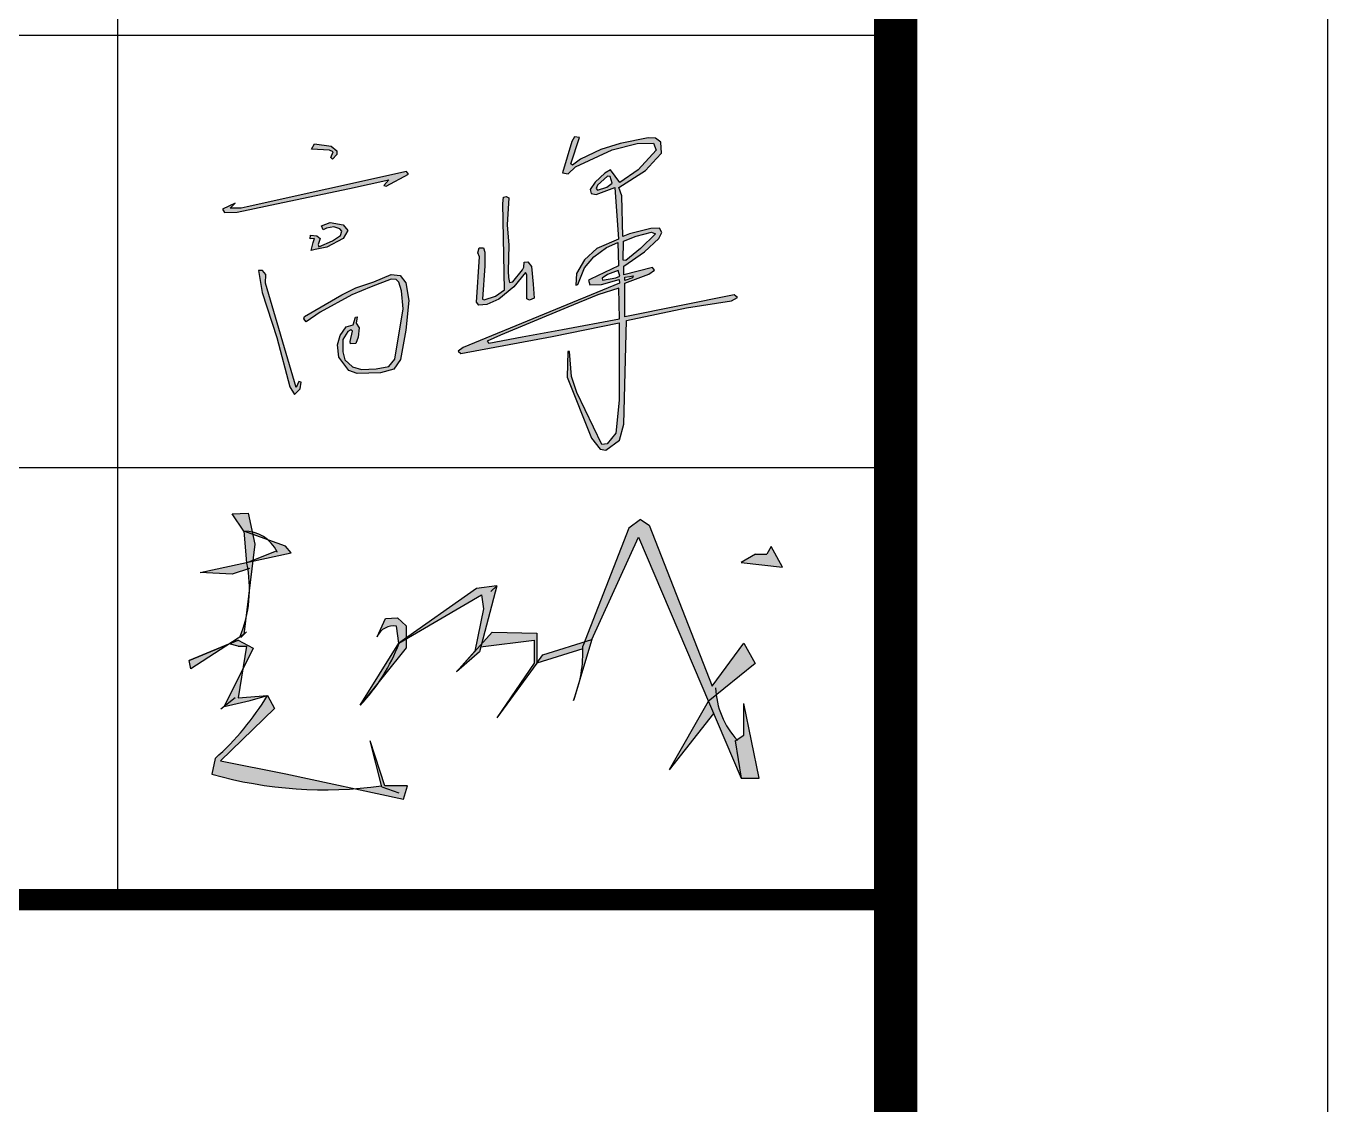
# Model space of a CAD drawing. Extents: x -21908402 to 2288787, y 79687 to 5079726.
# Drawn here: x 2257863 to 2263887, y 113266 to 118257 of the extents above; entities that cross this region are included whole.
import ezdxf

# ---------------------------------------------------------------- set-up
doc = ezdxf.new("R2010")
doc.units = 0
doc.header["$LTSCALE"] = 1000
doc.layers.get('0').update_dxf_attribs({"linetype": 'CONTINUOUS'})
doc.layers.add('PP-PM-TK', color=7, linetype='CONTINUOUS')
doc.layers.add('PUB_TITLE', color=4, linetype='CONTINUOUS')

# ---------------------------------------------------------------- blocks, each defined once
blk = doc.blocks.new('TKL')
h = blk.add_hatch(color=256)
h.paths.add_polyline_path([(2306364.7, 467922.8), (2306361.9, 468064), (2306264.3, 468033.6), (2306125.1, 467976.1), (2305951.1, 467904.1), (2305813.2, 467847.2), (2305752.2, 467818.6), (2305760.5, 467809.5), (2305914.4, 467838.2), (2306100.9, 467872.9)], flags=16)
h.paths.add_polyline_path([(2306388.5, 468099.2), (2306389.7, 468114.5), (2306412.6, 468118), (2306427.1, 468120.3), (2306424.4, 468112.1)], flags=16)
h.paths.add_polyline_path([(2306365.5, 468119.5), (2306358.7, 468145.6), (2306309.7, 468126.9), (2306283.9, 468109.5), (2306285.8, 468100.2), (2306347.4, 468111.8)], flags=16)
h.paths.add_polyline_path([(2306380.8, 468193.2), (2306383.5, 468281), (2306441.6, 468304.1), (2306513.3, 468322.9), (2306530.6, 468315), (2306462.5, 468247), (2306393.4, 468192.1)], flags=16)
h.paths.add_polyline_path([(2306306.6, 468531.5), (2306331.3, 468550.2), (2306321.4, 468580.5), (2306309.3, 468582.8), (2306262.3, 468541.1), (2306256.7, 468525.6), (2306263.4, 468518.1)], flags=16)
h.paths.add_polyline_path([(2306138.8, 468639.2), (2306179.7, 468760.7), (2306156.6, 468764.1), (2306143.8, 468741.9), (2306101, 468597.4), (2306126.7, 468592.3), (2306160.9, 468624.8), (2306331.2, 468703.4), (2306445.8, 468733.3), (2306522, 468734.2), (2306534.8, 468701.7), (2306451, 468611.1), (2306366.2, 468553.4), (2306323, 468611.1), (2306296.3, 468595.9), (2306251.9, 468554.6), (2306229.4, 468520.8), (2306233.9, 468501.2), (2306256.5, 468496.7), (2306343.7, 468529.8), (2306359.8, 468291.2), (2306260.2, 468247), (2306202.1, 468194.6), (2306165.8, 468131.9), (2306163.1, 468077.2), (2306171.6, 468080.8), (2306203.2, 468158.3), (2306246.4, 468208.8), (2306304.4, 468251.5), (2306357.2, 468275.9), (2306359.8, 468167.7), (2306230.1, 468105.1), (2306220.6, 468100.5), (2306228, 468079.3), (2306281.8, 468080.3), (2306362.4, 468104.5), (2306364, 468086.6), (2306016.7, 467944), (2305640.6, 467789.5), (2305618.6, 467772), (2305629.7, 467762.4), (2306052.9, 467840.9), (2306363.3, 467903.9), (2306362.3, 467547), (2306352.2, 467438.2), (2306347.9, 467392.6), (2306306.9, 467344.1), (2306282.1, 467340.5), (2306167.5, 467581.1), (2306141.9, 467655.8), (2306133.1, 467771.1), (2306126, 467770.3), (2306121.8, 467651.8), (2306234.8, 467370.2), (2306275.3, 467318.9), (2306301, 467313.7), (2306364.5, 467360.6), (2306384.4, 467434.3), (2306397.6, 467914.1), (2306674.9, 467973.6), (2306882.3, 468004.6), (2306910, 468021), (2306895.8, 468033.4), (2306389.1, 467931), (2306389.9, 468086.4), (2306500.4, 468129.2), (2306526.2, 468147.8), (2306516.9, 468160), (2306384.9, 468126.3), (2306384.4, 468166.4), (2306480.3, 468231.5), (2306545.8, 468293.5), (2306560.5, 468322.1), (2306549.7, 468341.1), (2306509.6, 468339.7), (2306411.3, 468315.7), (2306380.1, 468302.6), (2306374.7, 468491.8), (2306362, 468529.9), (2306484.2, 468607.8), (2306536.5, 468663.5), (2306559.6, 468688), (2306555.1, 468738.7), (2306531.6, 468757.6), (2306497.9, 468760), (2306368.3, 468733.1), (2306278.1, 468705.1), (2306184.3, 468661.2), (2306146.6, 468632.8)])
h.paths.add_polyline_path([(2305840.9, 468487.5), (2305852.7, 468482.2), (2305844.4, 468356.2), (2305852, 468263.3), (2305849.5, 468143.3), (2305850.3, 468112.9), (2305855.1, 468090.8), (2305870.6, 468092.8), (2305915.1, 468148.5), (2305922.6, 468161.7), (2305923.3, 468184.8), (2305940.5, 468186), (2305956.8, 468164.8), (2305964.8, 468083), (2305970.2, 468017.7), (2305947.8, 468008.8), (2305935.1, 468015.3), (2305936.2, 468126.3), (2305928.9, 468136), (2305875.6, 468070), (2305806, 468012.8), (2305750.7, 467988.9), (2305713.6, 467985.4), (2305702.8, 467998.6), (2305717.1, 468209.2), (2305709.8, 468228.1), (2305715.2, 468250.5), (2305734.5, 468249.8), (2305742.2, 468230.5), (2305740.7, 468167.5), (2305730.2, 468013.6), (2305738, 468010.5), (2305790.5, 468026.3), (2305832.2, 468056.4), (2305824.2, 468455.1), (2305828.4, 468485.1)], flags=17)
h.paths.add_polyline_path([(2304904, 467922.7), (2304906.3, 467933.1), (2305079.5, 468033.8), (2305144.2, 468065.2), (2305227.1, 468093.1), (2305307.4, 468127.4), (2305350.1, 468122.7), (2305375.9, 468088.1), (2305390.3, 468006.9), (2305376, 467869.8), (2305351.3, 467734.6), (2305320.9, 467688.4), (2305259.2, 467671.7), (2305150.9, 467669.2), (2305112.1, 467683.4), (2305065.9, 467745), (2305060, 467801.4), (2305071.7, 467845.5), (2305099.6, 467885), (2305132.9, 467894.7), (2305142.9, 467930.5), (2305151.2, 467931.8), (2305146.7, 467901.4), (2305160.4, 467879.7), (2305155.4, 467836.5), (2305144.2, 467808.6), (2305120.4, 467805.7), (2305117.9, 467816.9), (2305128.7, 467864.8), (2305121.2, 467871.8), (2305107.1, 467863.9), (2305085, 467826.9), (2305084.2, 467769.6), (2305094.2, 467731.8), (2305128.7, 467700.5), (2305170.8, 467687.2), (2305237.9, 467690.6), (2305297.5, 467701.8), (2305324.5, 467735.1), (2305363.1, 467967.6), (2305355.6, 468051.6), (2305343.8, 468091.7), (2305331, 468104.5), (2305308.3, 468105.2), (2305215.9, 468070.8), (2305125.3, 468033), (2304979.9, 467953.6), (2304914.2, 467908)])
h.paths.add_polyline_path([(2304711.9, 468145.4), (2304693.7, 468145.7), (2304711.4, 468044.1), (2304778.4, 467835.5), (2304839.1, 467608), (2304861.2, 467572.7), (2304886.5, 467598.6), (2304892.3, 467628.4), (2304880.7, 467632.7), (2304868.1, 467604.9), (2304726.1, 468086.5), (2304728.6, 468127.3)])
h.paths.add_polyline_path([(2304992.7, 468334.2), (2304985.9, 468352.4), (2305026, 468367.2), (2305086.2, 468356.7), (2305107.4, 468330.3), (2305086.2, 468294.4), (2305010.2, 468254.3), (2304956.3, 468242.7), (2304938.2, 468238.8), (2304947.8, 468274.8), (2304953, 468294.4), (2304933.6, 468292.6), (2304935.3, 468309.2), (2304964.4, 468305.6), (2304978.9, 468294.4), (2304970, 468265.7), (2304973, 468255.5), (2305036.9, 468282.7), (2305074.1, 468307.7), (2305080.2, 468327.6), (2305070.1, 468338.3), (2305043.1, 468347.2), (2305008.7, 468341.3)])
h.paths.add_polyline_path([(2304563.4, 468433.3), (2304586.2, 468457), (2304527.9, 468429.9), (2304536.6, 468413.4), (2304594.9, 468415.3), (2304806.8, 468460), (2305115.2, 468525), (2305297.1, 468565.2), (2305274.2, 468539.5), (2305284.2, 468536.2), (2305388.7, 468591.9), (2305379.1, 468604.3), (2304641.3, 468440), (2304613.8, 468433.8)])
h.paths.add_polyline_path([(2304939.5, 468706.8), (2304952.7, 468731.3), (2305030.1, 468721.2), (2305056.8, 468700), (2305055.9, 468682.7), (2305036.2, 468660.6), (2305029.1, 468668.7), (2305040.3, 468694.6), (2305023.1, 468702.2)])
h = blk.add_hatch(color=7)
h.paths.add_polyline_path([(2304665.3, 466935.5), (2304667.6, 466925), (2304736.4, 466900.2, 0.116266)])
h.paths.add_polyline_path([(2304665.3, 466935.5, 0.057627), (2304625.9, 466940.1), (2304667.6, 466925)])
h.paths.add_polyline_path([(2304646.1, 467023.1), (2304572.7, 467019.9), (2304625.9, 466940.1, -0.057627), (2304665.3, 466935.5)])
h.paths.add_polyline_path([(2304667.6, 466925), (2304625.9, 466940.1), (2304639, 466795.1), (2304646.6, 466796.8), (2304668.5, 466805.5), (2304677.7, 466879.2)])
h.paths.add_polyline_path([(2304668, 466801.4), (2304646.6, 466796.8), (2304639.2, 466793.8), (2304639, 466795.1), (2304424.4, 466748.7), (2304572.7, 466740.6), (2304645.4, 466764.8, -0.038196), (2304652.5, 466675.8)])
h = blk.add_hatch(color=7)
h.paths.add_polyline_path([(2307066.4, 466868.3), (2307046.5, 466833.7), (2306993.3, 466833.7), (2306928, 466794.8), (2307118.3, 466773.2)])
h.paths.add_polyline_path([(2306992.9, 466328), (2306940.1, 466421.4), (2306793.8, 466221.9), (2306501.2, 466966.7), (2306461.3, 466993.3), (2306408.1, 466953.4), (2306203, 466427.9), (2306237.2, 466438.5), (2306452.2, 466911.5), (2306775.6, 466151.6)])
h.paths.add_polyline_path([(2306940.1, 466142.1), (2306940.1, 465995.8), (2306900.2, 465969.2), (2306926.8, 465796.3), (2307010.2, 465796.3)])
h.paths.add_polyline_path([(2306799.3, 466095.8), (2306775.6, 466151.6), (2306594.3, 465836.2)])
for points in [[(2304818.7, 466870.4), (2304736.4, 466900.2, -0.103849), (2304780.5, 466844.5), (2304772.2, 466847), (2304668.5, 466805.5), (2304668, 466801.4), (2304844.6, 466839.6)], [(2304652.5, 466675.8), (2304634.3, 466529.5, 0.063244)], [(2306182.6, 466259), (2306151.5, 466156.9, 0.044667)], [(2304820.6, 465817.6), (2304518.6, 465876.7), (2304767.7, 466119.4), (2304736.1, 466179.7), (2304736, 466179.7, -0.075391), (2304493.6, 465888.6), (2304477.5, 465815.8, 0.088195), (2305139.9, 465748.4)], [(2306811.8, 466181), (2306775.6, 466151.6), (2306926.8, 465796.3), (2306900.2, 465969.2), (2306907.7, 465974.2, -0.153082)]]:
    blk.add_hatch(color=7).paths.add_polyline_path(points)
h = blk.add_hatch(color=7)
h.paths.add_polyline_path([(2305337.4, 466539.4), (2305281.4, 466536.3), (2305245.9, 466456.7, -0.339667), (2305333.1, 466499.6), (2305344.1, 466421.4), (2305377.9, 466445.2), (2305377.9, 466502)])
h.paths.add_polyline_path([(2305377.9, 466399.4), (2305377.9, 466441.2), (2305344.6, 466421.7, -0.059149), (2305254.4, 466246)])
h.paths.add_polyline_path([(2305344.6, 466421.7), (2305344.1, 466421.4), (2305164.9, 466134.8), (2305254.4, 466246, 0.059149)])
h.paths.add_polyline_path([(2305796.3, 466687.4), (2305703.2, 466674.1), (2305377.9, 466445.2), (2305377.9, 466441.2), (2305726.6, 466645.1), (2305735.9, 466579.8), (2305695.4, 466383.8), (2305726, 466418)])
h.paths.add_polyline_path([(2305716.5, 466381.5), (2305726, 466418), (2305610.1, 466288.4)])
h = blk.add_hatch(color=7)
h.paths.add_polyline_path([(2304634.3, 466529.5, -0.036058), (2304607.7, 466449.5), (2304625.9, 466461.3)])
h.paths.add_polyline_path([(2304559.1, 466418.1), (2304373.2, 466341.6), (2304380.9, 466303)])
h.paths.add_polyline_path([(2304599.3, 466434.7), (2304559.1, 466418.1), (2304599.3, 466408.1), (2304639.2, 466408.1), (2304621.7, 466303.1), (2304668.9, 466398.8)])
h = blk.add_hatch(color=7)
h.paths.add_polyline_path([(2305981.9, 466467.8), (2305774.7, 466472.4), (2305726, 466418), (2305722.4, 466404.2), (2305969.2, 466434.7), (2305969.2, 466328.3), (2305796.3, 466075.6), (2305982.5, 466328.3)])
h.paths.add_polyline_path([(2306195.1, 466394.7, -0.057111), (2306182.6, 466259), (2306237.2, 466438.5), (2306009.1, 466368.2), (2305982.5, 466328.3)])
h = blk.add_hatch(color=7)
h.paths.add_polyline_path([(2304736, 466179.7), (2304599.3, 466168.7), (2304621.7, 466303.1), (2304535.3, 466128.1), (2304655.6, 466156.7)])
h.paths.add_polyline_path([(2305263, 465761.6, -0.016275), (2305139.9, 465748.4), (2305365.4, 465699.4), (2305384.1, 465761.6), (2305278.3, 465761.6), (2305211.1, 465969.2)])
for p, q in [((2306138.8, 468639.2), (2306179.7, 468760.7)), ((2306156.6, 468764.1), (2306143.8, 468741.9)), ((2306179.7, 468760.7), (2306156.6, 468764.1)), ((2306497.9, 468760), (2306368.3, 468733.1)), ((2306531.6, 468757.6), (2306497.9, 468760)), ((2306555.1, 468738.7), (2306531.6, 468757.6)), ((2304939.5, 468706.8), (2304952.7, 468731.3)), ((2305023.1, 468702.2), (2304939.5, 468706.8)), ((2304952.7, 468731.3), (2305030.1, 468721.2)), ((2305040.3, 468694.6), (2305023.1, 468702.2)), ((2305029.1, 468668.7), (2305040.3, 468694.6)), ((2305030.1, 468721.2), (2305056.8, 468700)), ((2305056.8, 468700), (2305055.9, 468682.7)), ((2306143.8, 468741.9), (2306101, 468597.4)), ((2306160.9, 468624.8), (2306331.2, 468703.4)), ((2306278.1, 468705.1), (2306184.3, 468661.2)), ((2306368.3, 468733.1), (2306278.1, 468705.1)), ((2306331.2, 468703.4), (2306445.8, 468733.3)), ((2306445.8, 468733.3), (2306522, 468734.2)), ((2306534.8, 468701.7), (2306451, 468611.1)), ((2306522, 468734.2), (2306534.8, 468701.7)), ((2306536.5, 468663.5), (2306559.6, 468688)), ((2306559.6, 468688), (2306555.1, 468738.7)), ((2305036.2, 468660.6), (2305029.1, 468668.7)), ((2305055.9, 468682.7), (2305036.2, 468660.6)), ((2305036.2, 468660.6), (2305036.2, 468660.6)), ((2306146.6, 468632.8), (2306138.8, 468639.2)), ((2306184.3, 468661.2), (2306146.6, 468632.8)), ((2306484.2, 468607.8), (2306536.5, 468663.5)), ((2305379.1, 468604.3), (2304641.3, 468440)), ((2305284.2, 468536.2), (2305388.7, 468591.9)), ((2305388.7, 468591.9), (2305379.1, 468604.3)), ((2306101, 468597.4), (2306126.7, 468592.3)), ((2306126.7, 468592.3), (2306160.9, 468624.8)), ((2306296.3, 468595.9), (2306251.9, 468554.6)), ((2306309.3, 468582.8), (2306262.3, 468541.1)), ((2306323, 468611.1), (2306296.3, 468595.9)), ((2306321.4, 468580.5), (2306309.3, 468582.8)), ((2306331.3, 468550.2), (2306321.4, 468580.5)), ((2306366.2, 468553.4), (2306323, 468611.1)), ((2306362, 468529.9), (2306484.2, 468607.8)), ((2306451, 468611.1), (2306366.2, 468553.4)), ((2304806.8, 468460), (2305115.2, 468525)), ((2305115.2, 468525), (2305297.1, 468565.2)), ((2305297.1, 468565.2), (2305274.2, 468539.5)), ((2305274.2, 468539.5), (2305284.2, 468536.2)), ((2305297.1, 468565.2), (2305297.1, 468565.2)), ((2306251.9, 468554.6), (2306229.4, 468520.8)), ((2306229.4, 468520.8), (2306233.9, 468501.2)), ((2306256.5, 468496.7), (2306343.7, 468529.8)), ((2306262.3, 468541.1), (2306256.7, 468525.6)), ((2306256.7, 468525.6), (2306263.4, 468518.1)), ((2306263.4, 468518.1), (2306306.6, 468531.5)), ((2306306.6, 468531.5), (2306331.3, 468550.2)), ((2306343.7, 468529.8), (2306359.8, 468291.2)), ((2306374.7, 468491.8), (2306362, 468529.9)), ((2304586.2, 468457), (2304527.9, 468429.9)), ((2304563.4, 468433.3), (2304586.2, 468457)), ((2304594.9, 468415.3), (2304806.8, 468460)), ((2305824.2, 468455.1), (2305828.4, 468485.1)), ((2305832.2, 468056.4), (2305824.2, 468455.1)), ((2305828.4, 468485.1), (2305840.9, 468487.5)), ((2305840.9, 468487.5), (2305852.7, 468482.2)), ((2305852.7, 468482.2), (2305844.4, 468356.2)), ((2306233.9, 468501.2), (2306256.5, 468496.7)), ((2306380.1, 468302.6), (2306374.7, 468491.8)), ((2304527.9, 468429.9), (2304536.6, 468413.4)), ((2304536.6, 468413.4), (2304594.9, 468415.3)), ((2304613.8, 468433.8), (2304563.4, 468433.3)), ((2304641.3, 468440), (2304613.8, 468433.8)), ((2304985.9, 468352.4), (2305026, 468367.2)), ((2304992.7, 468334.2), (2304985.9, 468352.4)), ((2305008.7, 468341.3), (2304992.7, 468334.2)), ((2305043.1, 468347.2), (2305008.7, 468341.3)), ((2305026, 468367.2), (2305086.2, 468356.7)), ((2305070.1, 468338.3), (2305043.1, 468347.2)), ((2305080.2, 468327.6), (2305070.1, 468338.3)), ((2305074.1, 468307.7), (2305080.2, 468327.6)), ((2305086.2, 468356.7), (2305107.4, 468330.3)), ((2305107.4, 468330.3), (2305086.2, 468294.4)), ((2305844.4, 468356.2), (2305852, 468263.3)), ((2306509.6, 468339.7), (2306411.3, 468315.7)), ((2306549.7, 468341.1), (2306509.6, 468339.7)), ((2306560.5, 468322.1), (2306549.7, 468341.1)), ((2304933.6, 468292.6), (2304935.3, 468309.2)), ((2304953, 468294.4), (2304933.6, 468292.6)), ((2304935.3, 468309.2), (2304964.4, 468305.6)), ((2304938.2, 468238.8), (2304947.8, 468274.8)), ((2304947.8, 468274.8), (2304953, 468294.4)), ((2304964.4, 468305.6), (2304978.9, 468294.4)), ((2304978.9, 468294.4), (2304970, 468265.7)), ((2304970, 468265.7), (2304973, 468255.5)), ((2304973, 468255.5), (2305036.9, 468282.7)), ((2305086.2, 468294.4), (2305010.2, 468254.3)), ((2305036.9, 468282.7), (2305074.1, 468307.7)), ((2306359.8, 468291.2), (2306260.2, 468247)), ((2306304.4, 468251.5), (2306357.2, 468275.9)), ((2306357.2, 468275.9), (2306359.8, 468167.7)), ((2306411.3, 468315.7), (2306380.1, 468302.6)), ((2306380.8, 468193.2), (2306383.5, 468281)), ((2306383.5, 468281), (2306441.6, 468304.1)), ((2306441.6, 468304.1), (2306513.3, 468322.9)), ((2306530.6, 468315), (2306462.5, 468247)), ((2306480.3, 468231.5), (2306545.8, 468293.5)), ((2306513.3, 468322.9), (2306530.6, 468315)), ((2306545.8, 468293.5), (2306560.5, 468322.1)), ((2304956.3, 468242.7), (2304938.2, 468238.8)), ((2305010.2, 468254.3), (2304956.3, 468242.7)), ((2305702.8, 467998.6), (2305717.1, 468209.2)), ((2305709.8, 468228.1), (2305715.2, 468250.5)), ((2305717.1, 468209.2), (2305709.8, 468228.1)), ((2305715.2, 468250.5), (2305734.5, 468249.8)), ((2305734.5, 468249.8), (2305742.2, 468230.5)), ((2305742.2, 468230.5), (2305740.7, 468167.5)), ((2305852, 468263.3), (2305849.5, 468143.3)), ((2306260.2, 468247), (2306202.1, 468194.6)), ((2306203.2, 468158.3), (2306246.4, 468208.8)), ((2306246.4, 468208.8), (2306304.4, 468251.5)), ((2306384.4, 468166.4), (2306480.3, 468231.5)), ((2306462.5, 468247), (2306393.4, 468192.1)), ((2304693.7, 468145.7), (2304711.4, 468044.1)), ((2304711.9, 468145.4), (2304693.7, 468145.7)), ((2304728.6, 468127.3), (2304711.9, 468145.4)), ((2305740.7, 468167.5), (2305730.2, 468013.6)), ((2305870.6, 468092.8), (2305915.1, 468148.5)), ((2305915.1, 468148.5), (2305922.6, 468161.7)), ((2305922.6, 468161.7), (2305923.3, 468184.8)), ((2305923.3, 468184.8), (2305940.5, 468186)), ((2305940.5, 468186), (2305956.8, 468164.8)), ((2305956.8, 468164.8), (2305964.8, 468083)), ((2306202.1, 468194.6), (2306165.8, 468131.9)), ((2306171.6, 468080.8), (2306203.2, 468158.3)), ((2306359.8, 468167.7), (2306230.1, 468105.1)), ((2306358.7, 468145.6), (2306309.7, 468126.9)), ((2306365.5, 468119.5), (2306358.7, 468145.6)), ((2306393.4, 468192.1), (2306380.8, 468193.2)), ((2306384.9, 468126.3), (2306384.4, 468166.4)), ((2306516.9, 468160), (2306384.9, 468126.3)), ((2306500.4, 468129.2), (2306526.2, 468147.8)), ((2306526.2, 468147.8), (2306516.9, 468160)), ((2304726.1, 468086.5), (2304728.6, 468127.3)), ((2304868.1, 467604.9), (2304726.1, 468086.5)), ((2305144.2, 468065.2), (2305227.1, 468093.1)), ((2305308.3, 468105.2), (2305215.9, 468070.8)), ((2305227.1, 468093.1), (2305307.4, 468127.4)), ((2305307.4, 468127.4), (2305350.1, 468122.7)), ((2305331, 468104.5), (2305308.3, 468105.2)), ((2305343.8, 468091.7), (2305331, 468104.5)), ((2305355.6, 468051.6), (2305343.8, 468091.7)), ((2305350.1, 468122.7), (2305375.9, 468088.1)), ((2305375.9, 468088.1), (2305390.3, 468006.9)), ((2305849.5, 468143.3), (2305850.3, 468112.9)), ((2305850.3, 468112.9), (2305855.1, 468090.8)), ((2305855.1, 468090.8), (2305870.6, 468092.8)), ((2305928.9, 468136), (2305875.6, 468070)), ((2305936.2, 468126.3), (2305928.9, 468136)), ((2305935.1, 468015.3), (2305936.2, 468126.3)), ((2306364, 468086.6), (2306016.7, 467944)), ((2306165.8, 468131.9), (2306163.1, 468077.2)), ((2306230.1, 468105.1), (2306220.6, 468100.5)), ((2306220.6, 468100.5), (2306228, 468079.3)), ((2306281.8, 468080.3), (2306362.4, 468104.5)), ((2306309.7, 468126.9), (2306283.9, 468109.5)), ((2306283.9, 468109.5), (2306285.8, 468100.2)), ((2306285.8, 468100.2), (2306347.4, 468111.8)), ((2306347.4, 468111.8), (2306365.5, 468119.5)), ((2306362.4, 468104.5), (2306364, 468086.6)), ((2306388.5, 468099.2), (2306389.7, 468114.5)), ((2306424.4, 468112.1), (2306388.5, 468099.2)), ((2306389.1, 467931), (2306389.9, 468086.4)), ((2306389.7, 468114.5), (2306412.6, 468118)), ((2306389.9, 468086.4), (2306500.4, 468129.2)), ((2306412.6, 468118), (2306427.1, 468120.3)), ((2306427.1, 468120.3), (2306424.4, 468112.1)), ((2304711.4, 468044.1), (2304778.4, 467835.5)), ((2304906.3, 467933.1), (2305079.5, 468033.8)), ((2305125.3, 468033), (2304979.9, 467953.6)), ((2305079.5, 468033.8), (2305144.2, 468065.2)), ((2305215.9, 468070.8), (2305125.3, 468033)), ((2305363.1, 467967.6), (2305355.6, 468051.6)), ((2305738, 468010.5), (2305790.5, 468026.3)), ((2305790.5, 468026.3), (2305832.2, 468056.4)), ((2305875.6, 468070), (2305806, 468012.8)), ((2305964.8, 468083), (2305970.2, 468017.7)), ((2306264.3, 468033.6), (2306125.1, 467976.1)), ((2306163.1, 468077.2), (2306171.6, 468080.8)), ((2306228, 468079.3), (2306281.8, 468080.3)), ((2306361.9, 468064), (2306264.3, 468033.6)), ((2306364.7, 467922.8), (2306361.9, 468064)), ((2306895.8, 468033.4), (2306389.1, 467931)), ((2306910, 468021), (2306895.8, 468033.4)), ((2305324.5, 467735.1), (2305363.1, 467967.6)), ((2305390.3, 468006.9), (2305376, 467869.8)), ((2305713.6, 467985.4), (2305702.8, 467998.6)), ((2305750.7, 467988.9), (2305713.6, 467985.4)), ((2305730.2, 468013.6), (2305738, 468010.5)), ((2305806, 468012.8), (2305750.7, 467988.9)), ((2305947.8, 468008.8), (2305935.1, 468015.3)), ((2305970.2, 468017.7), (2305947.8, 468008.8)), ((2306125.1, 467976.1), (2305951.1, 467904.1)), ((2306397.6, 467914.1), (2306674.9, 467973.6)), ((2306674.9, 467973.6), (2306882.3, 468004.6)), ((2306882.3, 468004.6), (2306910, 468021)), ((2304904, 467922.7), (2304906.3, 467933.1)), ((2304914.2, 467908), (2304904, 467922.7)), ((2304979.9, 467953.6), (2304914.2, 467908)), ((2305132.9, 467894.7), (2305142.9, 467930.5)), ((2305142.9, 467930.5), (2305151.2, 467931.8)), ((2305151.2, 467931.8), (2305146.7, 467901.4)), ((2306016.7, 467944), (2305640.6, 467789.5)), ((2305951.1, 467904.1), (2305813.2, 467847.2)), ((2306052.9, 467840.9), (2306363.3, 467903.9)), ((2306100.9, 467872.9), (2306364.7, 467922.8)), ((2306363.3, 467903.9), (2306362.3, 467547)), ((2306384.4, 467434.3), (2306397.6, 467914.1)), ((2305060, 467801.4), (2305071.7, 467845.5)), ((2305071.7, 467845.5), (2305099.6, 467885)), ((2305107.1, 467863.9), (2305085, 467826.9)), ((2305099.6, 467885), (2305132.9, 467894.7)), ((2305121.2, 467871.8), (2305107.1, 467863.9)), ((2305117.9, 467816.9), (2305128.7, 467864.8)), ((2305128.7, 467864.8), (2305121.2, 467871.8)), ((2305146.7, 467901.4), (2305160.4, 467879.7)), ((2305160.4, 467879.7), (2305155.4, 467836.5)), ((2305376, 467869.8), (2305351.3, 467734.6)), ((2305813.2, 467847.2), (2305752.2, 467818.6)), ((2305914.4, 467838.2), (2306100.9, 467872.9)), ((2304778.4, 467835.5), (2304839.1, 467608)), ((2305065.9, 467745), (2305060, 467801.4)), ((2305085, 467826.9), (2305084.2, 467769.6)), ((2305120.4, 467805.7), (2305117.9, 467816.9)), ((2305144.2, 467808.6), (2305120.4, 467805.7)), ((2305155.4, 467836.5), (2305144.2, 467808.6)), ((2305640.6, 467789.5), (2305618.6, 467772)), ((2305629.7, 467762.4), (2306052.9, 467840.9)), ((2305752.2, 467818.6), (2305760.5, 467809.5)), ((2305760.5, 467809.5), (2305914.4, 467838.2)), ((2305112.1, 467683.4), (2305065.9, 467745)), ((2305084.2, 467769.6), (2305094.2, 467731.8)), ((2305094.2, 467731.8), (2305128.7, 467700.5)), ((2305297.5, 467701.8), (2305324.5, 467735.1)), ((2305351.3, 467734.6), (2305320.9, 467688.4)), ((2305618.6, 467772), (2305629.7, 467762.4)), ((2306126, 467770.3), (2306121.8, 467651.8)), ((2306133.1, 467771.1), (2306126, 467770.3)), ((2306141.9, 467655.8), (2306133.1, 467771.1)), ((2305150.9, 467669.2), (2305112.1, 467683.4)), ((2305128.7, 467700.5), (2305170.8, 467687.2)), ((2305259.2, 467671.7), (2305150.9, 467669.2)), ((2305170.8, 467687.2), (2305237.9, 467690.6)), ((2305237.9, 467690.6), (2305297.5, 467701.8)), ((2305320.9, 467688.4), (2305259.2, 467671.7)), ((2304839.1, 467608), (2304861.2, 467572.7)), ((2304880.7, 467632.7), (2304868.1, 467604.9)), ((2304892.3, 467628.4), (2304880.7, 467632.7)), ((2304886.5, 467598.6), (2304892.3, 467628.4)), ((2306121.8, 467651.8), (2306234.8, 467370.2)), ((2306167.5, 467581.1), (2306141.9, 467655.8)), ((2304861.2, 467572.7), (2304886.5, 467598.6)), ((2306282.1, 467340.5), (2306167.5, 467581.1)), ((2306362.3, 467547), (2306352.2, 467438.2)), ((2306352.2, 467438.2), (2306347.9, 467392.6)), ((2306364.5, 467360.6), (2306384.4, 467434.3)), ((2306234.8, 467370.2), (2306275.3, 467318.9)), ((2306347.9, 467392.6), (2306306.9, 467344.1)), ((2306275.3, 467318.9), (2306301, 467313.7)), ((2306306.9, 467344.1), (2306282.1, 467340.5)), ((2306301, 467313.7), (2306364.5, 467360.6))]:
    blk.add_line(p, q)
at = {"color": 7}
for points in [[(2304572.7, 466740.6), (2304424.4, 466748.7), (2304844.6, 466839.6), (2304818.7, 466870.4), (2304625.9, 466940.1), (2304572.7, 467019.9), (2304646.1, 467023.1), (2304677.7, 466879.2), (2304625.9, 466461.3), (2304380.9, 466303), (2304373.2, 466341.6), (2304599.3, 466434.7), (2304668.9, 466398.8), (2304535.3, 466128.1), (2304655.6, 466156.7), (2304736.1, 466179.7), (2304767.7, 466119.4), (2304518.6, 465876.7), (2304820.6, 465817.6), (2305365.4, 465699.4), (2305384.1, 465761.6), (2305278.3, 465761.6), (2305211.1, 465969.2)], [(2306237.2, 466438.5), (2306452.2, 466911.5), (2306926.8, 465796.3), (2307010.2, 465796.3), (2306940.1, 466142.1)], [(2304772.2, 466847), (2304780.5, 466844.5)], [(2306993.3, 466833.7), (2306928, 466794.8), (2307118.3, 466773.2), (2307066.4, 466868.3), (2307046.5, 466833.7)], [(2305243.4, 466451), (2305281.4, 466536.3), (2305337.4, 466539.4), (2305377.9, 466502), (2305377.9, 466399.4), (2305164.9, 466134.8), (2305344.1, 466421.4), (2305726.6, 466645.1), (2305735.9, 466579.8), (2305695.4, 466383.8), (2305610.1, 466288.4), (2305774.7, 466472.4), (2305981.9, 466467.8), (2305982.5, 466328.3), (2305796.3, 466075.6)], [(2304599.3, 466408.1), (2304559.1, 466418.1)], [(2306009.1, 466368.2), (2306237.2, 466438.5), (2306151.5, 466156.9)], [(2306940.1, 466421.4), (2306992.9, 466328), (2306775.6, 466151.6), (2306594.3, 465836.2)]]:
    blk.add_lwpolyline(points, dxfattribs=at)
for points in [[(2304625.9, 466940.1, 0), (2304572.7, 467019.9, 0)], [(2304625.9, 466940.1, 0), (2304639.2, 466793.8, 0), (2304772.2, 466847, 0)], [(2306461.3, 466993.3, 0), (2306408.1, 466953.4, 0), (2306195.3, 466408.1, 0)], [(2306461.3, 466993.3, 0), (2306501.2, 466966.7, 0), (2306793.8, 466221.9, 0), (2306940.1, 466421.4, 0)], [(2306993.3, 466833.7, 0), (2307046.5, 466833.7, 0)], [(2304652.5, 466767.2, 0), (2304572.7, 466740.6, 0)], [(2305796.3, 466687.4, 0), (2305703.2, 466674.1, 0), (2305344.1, 466421.4, 0), (2305333.1, 466499.6, 0)], [(2305796.3, 466687.4, 0), (2305716.5, 466381.5, 0), (2305610.1, 466288.4, 0)], [(2305796.3, 466687.4, 0), (2305769.7, 466660.8, 0)], [(2304612.6, 466448, 0), (2304639.2, 466474.6, 0)], [(2304599.3, 466434.7, 0), (2304373.2, 466341.6, 0)], [(2304599.3, 466408.1, 0), (2304639.2, 466408.1, 0), (2304599.3, 466168.7, 0), (2304736, 466179.7, 0)], [(2305722, 466404.2, 0), (2305969.2, 466434.7, 0), (2305969.2, 466328.3, 0), (2305796.3, 466075.6, 0)], [(2306195.3, 466394.8, 0), (2305982.5, 466328.3, 0), (2306009.1, 466368.2, 0)], [(2304586, 466168.7, 0), (2304519.5, 466115.5, 0)], [(2306900.2, 465969.2, 0), (2306940.1, 465995.8, 0), (2306940.1, 466142.1, 0)], [(2306799.3, 466095.8, 0), (2306594.3, 465836.2, 0)], [(2305264.3, 465756.4, 0), (2305211.1, 465969.2, 0)], [(2306900.2, 465969.2, 0), (2306926.8, 465796.3, 0)], [(2304493.6, 465888.6, 0), (2304477.5, 465815.8, 0)], [(2305264.3, 465756.4, 0), (2305344.1, 465729.8, 0)]]:
    blk.add_polyline3d(points, dxfattribs=at)
for centre, radius, start, end in [((2304625.9, 466767.2), 172.9, 26.565, 90), ((2304067.3, 466674.1), 585.2, 337.43498, 11.56), ((2305317.5, 466421.4), 79.8, 78.69, 158.199), ((2304559.4, 466714), 837.9, 316.273, 339.55), ((2305596.8, 466381.5), 598.5, 337.964, 2.545), ((2303655, 466833.7), 1263.5, 311.583, 328.829), ((2307189.5, 466230.7), 380.9, 182.28913, 222.83879), ((2304998.3, 467645), 1901.9, 254.11, 278.017)]:
    blk.add_arc(centre, radius, start, end, dxfattribs=at)
at = {"layer": 'PP-PM-TK', "color": 4, "const_width": 40}
blk.add_lwpolyline([(2296642.7, 465234.8), (2307642.7, 465234.8)], dxfattribs=at)
at = {"layer": 'PUB_TITLE', "color": 4}
for p, q in [((2304042.7, 465234.8), (2304042.7, 479234.8)), ((2296642.7, 469234.8), (2307642.7, 469234.8)), ((2296642.7, 467234.8), (2307642.7, 467234.8)), ((2296642.7, 465234.8), (2307642.7, 465234.8))]:
    blk.add_line(p, q, dxfattribs=at)
at = {"layer": 'PUB_TITLE', "color": 4, "const_width": 100}
blk.add_lwpolyline([(2296642.7, 465234.8), (2307642.7, 465234.8)], dxfattribs=at)

msp = doc.modelspace()

# ---------------------------------------------------------------- linework, layer by layer
at = {"layer": 'PUB_TITLE'}
msp.add_lwpolyline([(2095686.8, 79687.5), (2263886.8, 79687.5), (2263886.8, 198487.5), (2095686.8, 198487.5)], close=True, dxfattribs=at)
at = {"layer": 'PUB_TITLE', "const_width": 200}
msp.add_lwpolyline([(2100686.8, 81687.5), (2261886.8, 81687.5), (2261886.8, 196487.5), (2100686.8, 196487.5)], close=True, dxfattribs=at)

# ---------------------------------------------------------------- block references
msp.add_blockref('TKL', (-45755.9, -351019.2))

doc.saveas('drawing.dxf')
